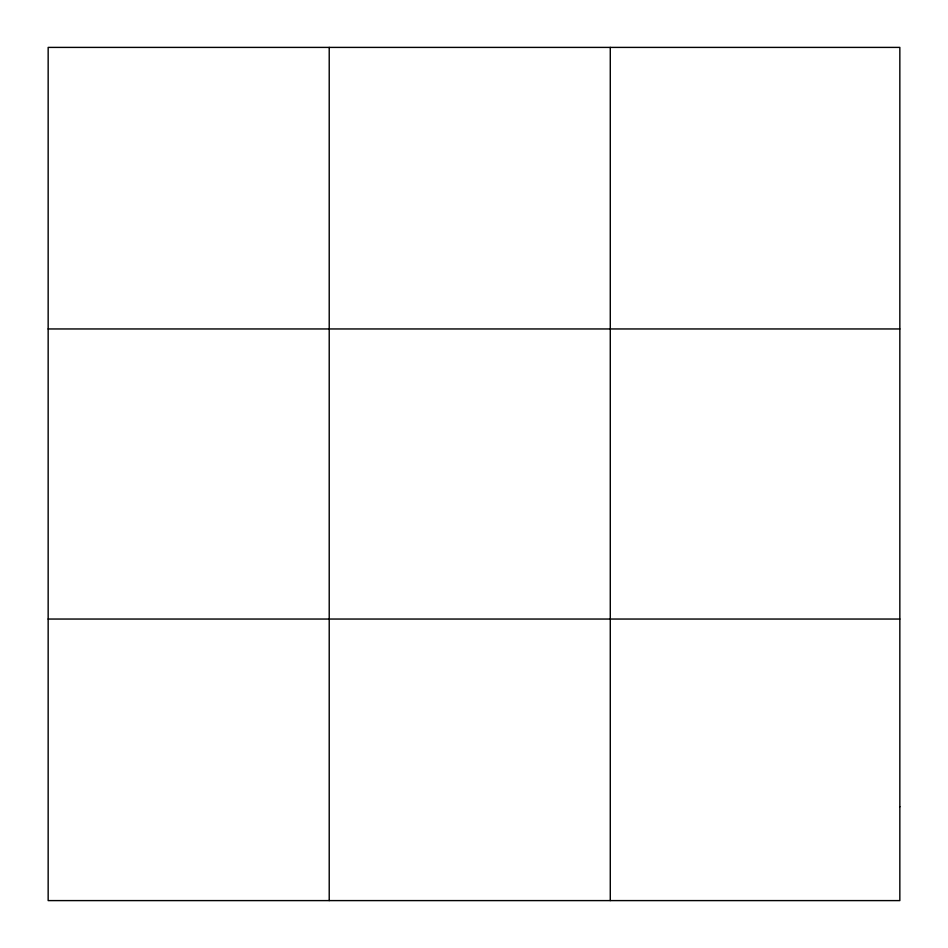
<?xml version="1.0" encoding="UTF-8"?>
<svg xmlns="http://www.w3.org/2000/svg" width="948" height="948" viewBox="0 0 948 948"><rect width="100%" height="100%" fill="white"/><g stroke="black" fill="none" stroke-linecap="round" stroke-linejoin="round"><path stroke-width="1.42" d="M329.217 900.6L329.217 47.4M610.275 900.6L610.275 47.4M48.158 328.956L899.842 328.956M48.158 619.044L899.842 619.044M899.842 806.748L899.842 900.6L48.158 900.6L48.158 47.4L899.842 47.4L899.842 806.748"/></g></svg>
